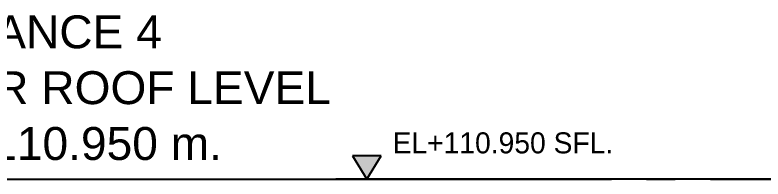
# Model space of a CAD drawing. Header units: millimetres. Extents: x 663313 to 1226001, y 1431724 to 1620898.
# Drawn here: x 839104 to 842503, y 1518555 to 1519303 of the extents above; entities that cross this region are included whole.
import ezdxf
from ezdxf.enums import TextEntityAlignment as Align

# ---------------------------------------------------------------- set-up
doc = ezdxf.new("R2010")
doc.units = ezdxf.units.MM
doc.linetypes.add('DPA_Grid _ Level 100', pattern=[1000, 550, -160, 130, -160])
doc.linetypes.add('Grid Line', pattern=[22.225, 12.7, -3.175, 3.175, -3.175])
doc.layers.add('000 - 0_HIDE_OBJ_FRAMING_DEF_SUB', color=7, linetype='Continuous', plot=False)
for name, color, linetype in [('000 - 0_SYM_DWG_GRIDLINE_MAIN_COLOR_251', 7, 'Continuous'), ('000 - 0_SYM_DWG_LEVEL_MAIN_COLOR_2', 7, 'Continuous'), ('000 - 0_SYM_DWG_LEVEL_TEXT', 7, 'Continuous'), ('DIM', 7, 'Continuous')]:
    doc.layers.add(name, color=color, linetype=linetype)
doc.styles.add('ANGSANA', font='angsana.shx', dxfattribs={"width": 0.9})
doc.styles.add('Arial_1', font='arial.ttf', dxfattribs={"height": 125})

# ---------------------------------------------------------------- blocks, each defined once
blk = doc.blocks.new('LEV-SEC')
at = {"layer": '000 - 0_HIDE_OBJ_FRAMING_DEF_SUB'}
blk.add_hatch(color=7, dxfattribs=at).paths.add_polyline_path([(-1.622, 2.668), (0, 0), (1.622, 2.668)])
at = {"layer": '000 - 0_HIDE_OBJ_FRAMING_DEF_SUB', "color": 7}
for p, q in [((-1.622, 2.668), (0, 0)), ((1.622, 2.668), (-1.622, 2.668)), ((0, 0), (1.622, 2.668)), ((1.622, 0), (-1.622, 0))]:
    blk.add_line(p, q, dxfattribs=at)
at = {"layer": '000 - 0_HIDE_OBJ_FRAMING_DEF_SUB', "color": 7, "style": 'ANGSANA'}
blk.add_attdef('ELEVATION', text='', height=2.4, dxfattribs=at).set_placement((2.913, 2.209), align=Align.BOTTOM_LEFT)
blk = doc.blocks.new('A$Cc1931124')
at = {"layer": '000 - 0_HIDE_OBJ_FRAMING_DEF_SUB', "color": 7, "linetype": 'Grid Line', "ltscale": 0.6}
blk.add_line((3.2343, 4.6), (0, 4.6), dxfattribs=at)
at = {"layer": 'DIM', "color": 7, "xscale": 0.04, "yscale": 0.04, "zscale": 0.04}
blk.add_blockref('LEV-SEC', (0.141, 4.6), dxfattribs=at).add_auto_attribs({'ELEVATION': 'EL+110.950 SFL.'})
blk = doc.blocks.new('A$Cc320a9d8')
at = {"layer": '000 - 0_HIDE_OBJ_FRAMING_DEF_SUB', "color": 7, "linetype": 'DPA_Grid _ Level 100'}
blk.add_line((-53966.9975, 9750), (0, 9750), dxfattribs=at)
blk = doc.blocks.new('*U4810')
at = {"layer": '000 - 0_SYM_DWG_LEVEL_MAIN_COLOR_2'}
blk.add_hatch(color=7, dxfattribs=at).paths.add_polyline_path([(-80.411, 5.177), (-83.4, 0), (-86.389, 5.177)])
at = {"color": 7}
blk.add_point((0, 0), dxfattribs=at)
at = {"layer": '000 - 0_SYM_DWG_GRIDLINE_MAIN_COLOR_251', "color": 7}
blk.add_lwpolyline([(-83.4, 0), (-23.4, 0), (-18.9, 0), (-14.4, 0)], dxfattribs=at)
at = {"layer": '000 - 0_SYM_DWG_LEVEL_MAIN_COLOR_2', "color": 7, "lineweight": 25}
for p, q in [((-80.411, 5.177), (-86.389, 5.177)), ((-86.389, 5.177), (-83.4, 0)), ((-83.4, 0), (-80.411, 5.177))]:
    blk.add_line(p, q, dxfattribs=at)
at = {"layer": '000 - 0_SYM_DWG_LEVEL_TEXT', "color": 7, "style": 'Arial_1'}
for tag, p in [('LV_NAME_1', (-79.175, 11.925)), ('LV_NAME_2', (-79.187, 6.835)), ('LV_NAME_3', (-79.198, 1.744))]:
    blk.add_attdef(tag, p, '', height=3, dxfattribs=at)
blk = doc.blocks.new('W-1-PP18-ST_ENT4_REV00_20260601-021503_ELEVATION_2_DIMS')
at = {"color": 7, "xscale": 50, "yscale": 50, "zscale": 50}
blk.add_blockref('*U4810', (-25213.4, 110950), dxfattribs=at).add_auto_attribs({'LV_NAME_1': 'ENTRANCE 4', 'LV_NAME_2': 'UPPER ROOF LEVEL', 'LV_NAME_3': 'FFL +110.950 m.'})

msp = doc.modelspace()

# ---------------------------------------------------------------- block references
at = {"color": 7, "xscale": 1000, "yscale": 1000, "zscale": 1000}
msp.add_blockref('A$Cc1931124', (840561.726, 1513955.0011), dxfattribs=at)

# ---------------------------------------------------------------- next in the draw order: block references
at = {"color": 7}
msp.add_blockref('W-1-PP18-ST_ENT4_REV00_20260601-021503_ELEVATION_2_DIMS', (867616.0065, 1407605.0011), dxfattribs=at)

# ---------------------------------------------------------------- next in the draw order: block references
msp.add_blockref('A$Cc320a9d8', (893230.7929, 1508805.0011), dxfattribs=at)

doc.saveas('drawing.dxf')
